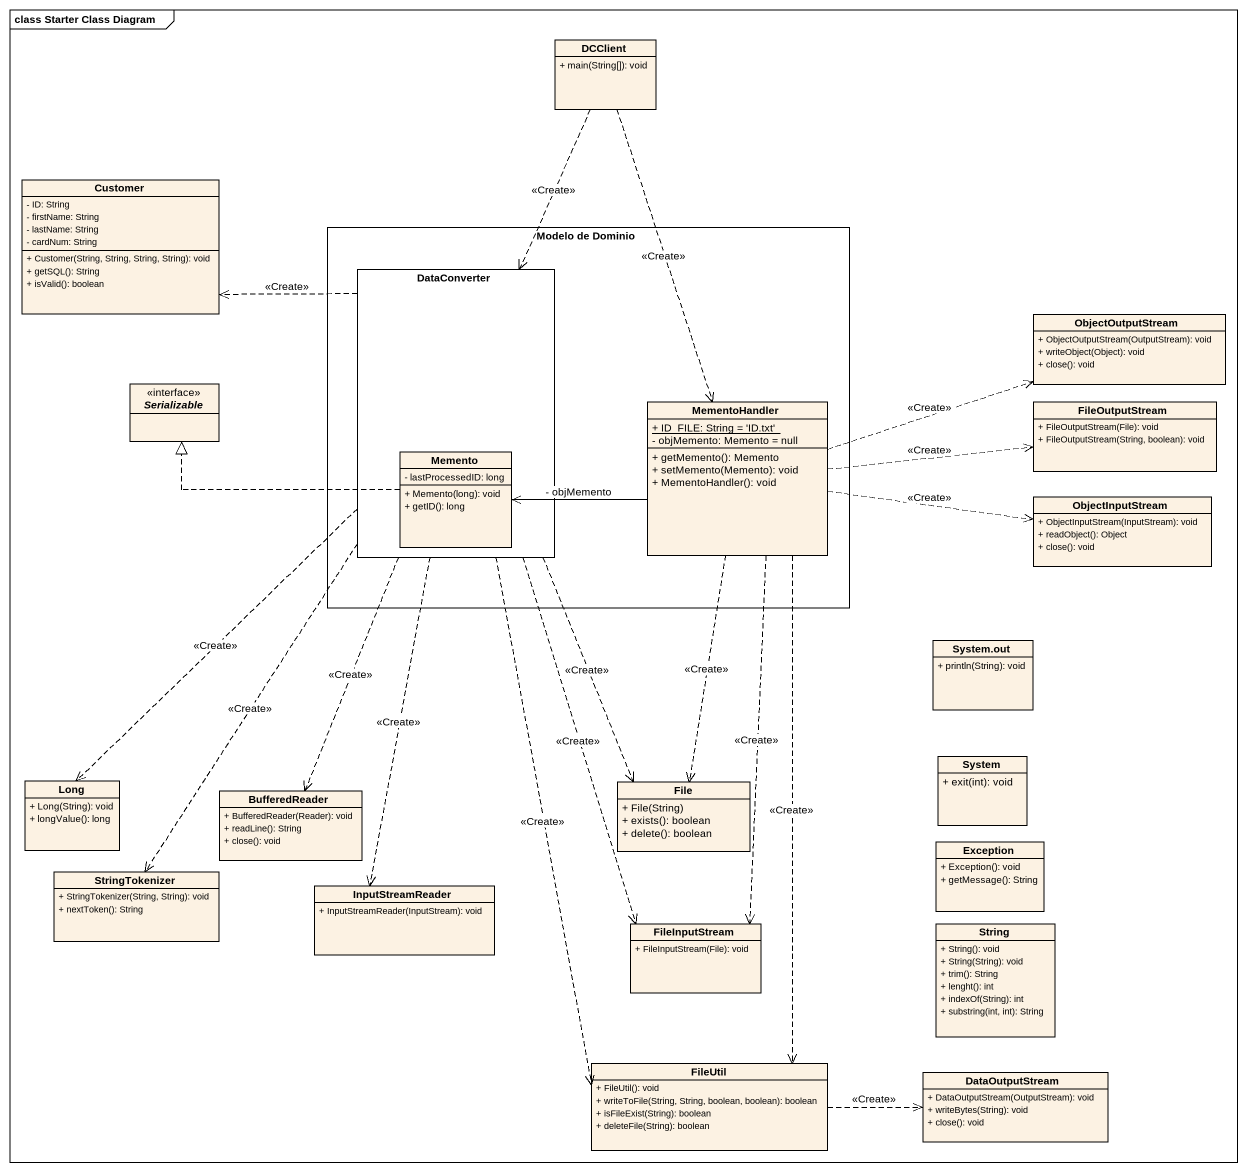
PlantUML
@startuml
mainframe class Starter Class Diagram
hide circle
hide empty members
skinparam classAttributeIconSize 0
class DCClient {
  + main(String[]): void
}
class Customer {
  - ID: String
  - firstName: String
  - lastName: String
  - cardNum: String
  + Customer(String, String, String, String): void
  + getSQL(): String
  + isValid(): boolean
}
rectangle "Modelo de Dominio" as Modelo_de_Dominio {
  rectangle DataConverter {
    class Memento {
      - lastProcessedID: long
      + Memento(long): void
      + getID(): long
    }
  }
  class MementoHandler {
    {static} + ID_FILE: String = 'ID.txt'
    - objMemento: Memento = null
    + getMemento(): Memento
    + setMemento(Memento): void
    + MementoHandler(): void
  }
}
class ObjectOutputStream {
  + ObjectOutputStream(OutputStream): void
  + writeObject(Object): void
  + close(): void
}
interface Serializable
class FileOutputStream {
  + FileOutputStream(File): void
  + FileOutputStream(String, boolean): void
}
class ObjectInputStream {
  + ObjectInputStream(InputStream): void
  + readObject(): Object
  + close(): void
}
class "System.out" as System_out {
  + println(String): void
}
class System {
  + exit(int): void
}
class Long {
  + Long(String): void
  + longValue(): long
}
class BufferedReader {
  + BufferedReader(Reader): void
  + readLine(): String
  + close(): void
}
class "File" as File_ {
  + File(String)
  + exists(): boolean
  + delete(): boolean
}
class "Exception" as Exception_ {
  + Exception(): void
  + getMessage(): String
}
class StringTokenizer {
  + StringTokenizer(String, String): void
  + nextToken(): String
}
class InputStreamReader {
  + InputStreamReader(InputStream): void
}
class FileInputStream {
  + FileInputStream(File): void
}
class String {
  + String(): void
  + String(String): void
  + trim(): String
  + lenght(): int
  + indexOf(String): int
  + substring(int, int): String
}
class FileUtil {
  + FileUtil(): void
  + writeToFile(String, String, boolean, boolean): boolean
  + isFileExist(String): boolean
  + deleteFile(String): boolean
}
class DataOutputStream {
  + DataOutputStream(OutputStream): void
  + writeBytes(String): void
  + close(): void
}
DCClient ..> DataConverter : <<Create>>
DCClient ..> MementoHandler : <<Create>>
DataConverter .left.> Customer : <<Create>>
DataConverter ..> Long : <<Create>>
DataConverter ..> BufferedReader : <<Create>>
DataConverter ..> File_ : <<Create>>
DataConverter ..> StringTokenizer : <<Create>>
DataConverter ..> InputStreamReader : <<Create>>
DataConverter ..> FileInputStream : <<Create>>
DataConverter ..> FileUtil : <<Create>>
MementoHandler .right.> ObjectOutputStream : <<Create>>
MementoHandler .right.> FileOutputStream : <<Create>>
MementoHandler -left-> Memento : - objMemento
MementoHandler .right.> ObjectInputStream : <<Create>>
MementoHandler ..> File_ : <<Create>>
MementoHandler ..> FileInputStream : <<Create>>
MementoHandler ..> FileUtil : <<Create>>
Memento .left.|> Serializable
FileUtil .right.> DataOutputStream : <<Create>>
@enduml
